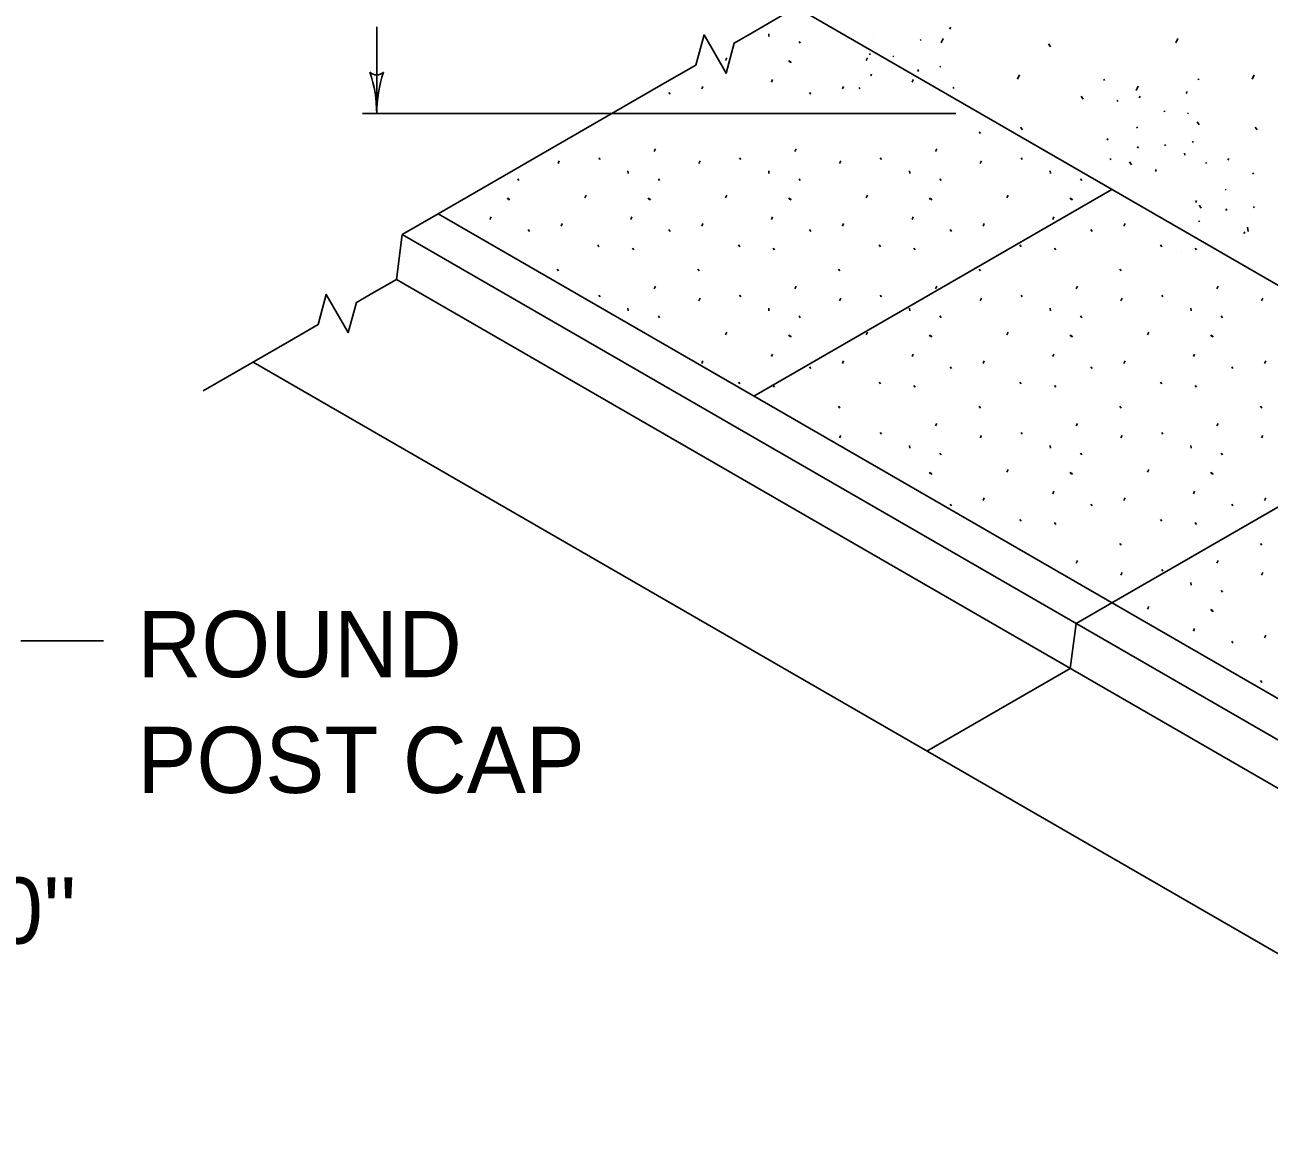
# Model space of a CAD drawing. Extents: x 997.6 to 1036.7, y 998.9 to 1022.7.
# Drawn here: x 1016.963 to 1020.724, y 1015.391 to 1018.757 of the extents above; entities that cross this region are included whole.
import ezdxf

# ---------------------------------------------------------------- set-up
doc = ezdxf.new("R2010")
doc.units = 0
doc.layers.add('1', color=7, linetype='Continuous')
doc.layers.add('5', color=7, linetype='Continuous')

msp = doc.modelspace()

# ---------------------------------------------------------------- linework, layer by layer
at = {"layer": '1'}
for p, q in [((1019.2949, 1018.8102), (1019.1612, 1018.733)), ((1023.4965, 1016.3843), (1019.2949, 1018.8102)), ((1018.0264, 1018.7512), (1018.0264, 1018.4883)), ((1019.7614, 1018.7493), (1019.759, 1018.7438)), ((1019.5285, 1018.7231), (1019.5285, 1018.7231)), ((1019.6723, 1018.709), (1019.6698, 1018.7126)), ((1019.5185, 1018.6664), (1019.5162, 1018.67)), ((1019.5893, 1018.6599), (1019.587, 1018.6635)), ((1019.6643, 1018.6216), (1019.6619, 1018.6162)), ((1019.7314, 1018.6286), (1019.729, 1018.6322)), ((1018.9049, 1018.5851), (1018.2121, 1018.1853)), ((1019.5223, 1018.6078), (1019.5198, 1018.6023)), ((1020.2248, 1018.5926), (1020.2272, 1018.589)), ((1020.5095, 1018.5939), (1020.5118, 1018.5903)), ((1019.4868, 1018.5633), (1019.4845, 1018.5669)), ((1019.7716, 1018.5647), (1019.7692, 1018.5683)), ((1020.4741, 1018.5495), (1020.4765, 1018.5549)), ((1020.2649, 1018.5287), (1020.2673, 1018.5251)), ((1020.332, 1018.5358), (1020.3344, 1018.5411)), ((1019.7773, 1018.4883), (1017.983, 1018.4883)), ((1020.407, 1018.4973), (1020.4093, 1018.4938)), ((1020.4778, 1018.4908), (1020.4802, 1018.4873)), ((1020.3241, 1018.4483), (1020.3265, 1018.4447)), ((1020.2349, 1018.408), (1020.2373, 1018.4134)), ((1020.4093, 1018.3951), (1020.4116, 1018.3915)), ((1020.4926, 1018.4047), (1020.495, 1018.4011)), ((1020.3261, 1018.3835), (1020.3284, 1018.3888)), ((1020.4686, 1018.3684), (1020.4692, 1018.363)), ((1020.2437, 1018.3525), (1020.2461, 1018.3489)), ((1020.5328, 1018.3408), (1020.5352, 1018.3372)), ((1020.5998, 1018.3478), (1020.6023, 1018.3532)), ((1020.3806, 1018.3139), (1020.383, 1018.3193)), ((1020.6748, 1018.3094), (1020.6772, 1018.3058)), ((1019.1665, 1017.6343), (1020.249, 1018.2593)), ((1020.193, 1018.2567), (1020.193, 1018.2567)), ((1020.5919, 1018.2604), (1020.5943, 1018.2568)), ((1020.5028, 1018.2201), (1020.5052, 1018.2255)), ((1020.6771, 1018.2072), (1020.6794, 1018.2036)), ((1018.1038, 1018.1228), (1018.2121, 1018.1853)), ((1023.0516, 1015.3913), (1018.2121, 1018.1853)), ((1020.5939, 1018.1956), (1020.5963, 1018.2009)), ((1020.5115, 1018.1646), (1020.5139, 1018.161)), ((1020.6484, 1018.126), (1020.6508, 1018.1314)), ((1018.1038, 1018.1228), (1018.0858, 1017.9874)), ((1022.835, 1015.3913), (1018.1038, 1018.1228)), ((1020.4608, 1018.0688), (1020.4608, 1018.0688)), ((1018.0191, 1017.9489), (1018.0858, 1017.9874)), ((1022.5823, 1015.3913), (1018.0858, 1017.9874)), ((1017.5013, 1017.65), (1017.7628, 1017.801)), ((1021.7163, 1015.3913), (1017.6528, 1017.7374)), ((1020.249, 1017.0093), (1021.3315, 1017.6343)), ((1020.1408, 1016.9468), (1020.249, 1017.0093)), ((1020.1408, 1016.9468), (1020.1227, 1016.8114)), ((1016.9505, 1016.8943), (1017.2005, 1016.8943)), ((1019.6897, 1016.5614), (1020.1227, 1016.8114))]:
    msp.add_line(p, q, dxfattribs=at)
for points in [[(1018.9049, 1018.5851), (1018.9915, 1018.6351), (1019.0159, 1018.7261), (1019.0826, 1018.6107), (1019.107, 1018.7018), (1019.1612, 1018.733)], [(1017.7628, 1017.801), (1017.8494, 1017.851), (1017.8738, 1017.942), (1017.9405, 1017.8266), (1017.9649, 1017.9177), (1018.0191, 1017.9489)]]:
    msp.add_lwpolyline(points, dxfattribs=at)
for centre, radius, start, end in [((1018.0265, 1018.6369), 0.0313, 228.7746, 310.8913), ((1017.6355, 1018.4883), 0.3909, 0, 18.6688), ((1018.4174, 1018.4883), 0.3909, 161.3472, 179.9939), ((1017.6355, 1018.4883), 0.3909, 359.9878, 0)]:
    msp.add_arc(centre, radius, start, end, dxfattribs=at)
at = {"layer": '5'}
for p, q in [((1019.2114, 1018.7298), (1019.2123, 1018.7218)), ((1019.3036, 1018.7063), (1019.3071, 1018.701)), ((1019.7332, 1018.7023), (1019.7391, 1018.7157)), ((1020.0573, 1018.6989), (1020.0633, 1018.6901)), ((1020.4421, 1018.7023), (1020.448, 1018.7157)), ((1019.0811, 1018.6492), (1019.0846, 1018.6572)), ((1019.272, 1018.6492), (1019.2756, 1018.6438)), ((1019.2756, 1018.6471), (1019.2791, 1018.6418)), ((1019.5064, 1018.6492), (1019.51, 1018.6572)), ((1019.2196, 1018.5833), (1019.2232, 1018.5913)), ((1019.645, 1018.5833), (1019.6485, 1018.5913)), ((1019.964, 1018.5926), (1019.97, 1018.6059)), ((1020.673, 1018.5926), (1020.6789, 1018.6059)), ((1018.9098, 1018.5525), (1018.9133, 1018.5472)), ((1019.0092, 1018.5629), (1019.0127, 1018.5709)), ((1019.3351, 1018.5525), (1019.3387, 1018.5472)), ((1019.4345, 1018.5629), (1019.4381, 1018.5709)), ((1020.3223, 1018.5586), (1020.3282, 1018.5719)), ((1020.1566, 1018.5413), (1020.1625, 1018.5324)), ((1019.8481, 1018.4334), (1019.8517, 1018.4281)), ((1019.9732, 1018.4478), (1019.9791, 1018.4389)), ((1020.5073, 1018.4638), (1020.5132, 1018.4549)), ((1020.6822, 1018.4478), (1020.6881, 1018.4389)), ((1018.8653, 1018.3738), (1018.8688, 1018.3818)), ((1019.2907, 1018.3738), (1019.2942, 1018.3818)), ((1019.716, 1018.3738), (1019.7196, 1018.3818)), ((1018.5748, 1018.3373), (1018.5784, 1018.3453)), ((1018.6981, 1018.3546), (1018.7017, 1018.3493)), ((1019.0003, 1018.3373), (1019.0038, 1018.3453)), ((1019.1235, 1018.3546), (1019.127, 1018.3493)), ((1019.4256, 1018.3373), (1019.4292, 1018.3453)), ((1019.5488, 1018.3546), (1019.5524, 1018.3493)), ((1019.851, 1018.3373), (1019.8546, 1018.3453)), ((1019.9743, 1018.3546), (1019.9778, 1018.3493)), ((1020.3026, 1018.3428), (1020.3085, 1018.3338)), ((1018.4528, 1018.2915), (1018.4563, 1018.2862)), ((1018.786, 1018.315), (1018.7869, 1018.3071)), ((1018.8782, 1018.2915), (1018.8818, 1018.2862)), ((1019.2114, 1018.315), (1019.2123, 1018.3071)), ((1019.3036, 1018.2915), (1019.3071, 1018.2862)), ((1019.6368, 1018.315), (1019.6377, 1018.3071)), ((1019.7289, 1018.2915), (1019.7325, 1018.2862)), ((1020.0622, 1018.315), (1020.063, 1018.3071)), ((1020.1543, 1018.2915), (1020.1578, 1018.2862)), ((1018.4213, 1018.2343), (1018.4248, 1018.229)), ((1018.4248, 1018.2323), (1018.4283, 1018.227)), ((1018.6557, 1018.2343), (1018.6593, 1018.2423)), ((1018.8466, 1018.2343), (1018.8502, 1018.229)), ((1018.8502, 1018.2323), (1018.8538, 1018.227)), ((1019.0811, 1018.2343), (1019.0846, 1018.2423)), ((1019.272, 1018.2343), (1019.2756, 1018.229)), ((1019.2756, 1018.2323), (1019.2791, 1018.227)), ((1019.5064, 1018.2343), (1019.51, 1018.2423)), ((1019.6973, 1018.2343), (1019.7009, 1018.229)), ((1019.7009, 1018.2323), (1019.7045, 1018.227)), ((1019.9318, 1018.2343), (1019.9353, 1018.2423)), ((1020.1228, 1018.2343), (1020.1263, 1018.229)), ((1020.1263, 1018.2323), (1020.1298, 1018.227)), ((1020.5128, 1018.2113), (1020.5188, 1018.2024)), ((1018.3688, 1018.1685), (1018.3724, 1018.1765)), ((1018.7943, 1018.1685), (1018.7978, 1018.1765)), ((1019.2196, 1018.1685), (1019.2232, 1018.1765)), ((1019.645, 1018.1685), (1019.6485, 1018.1765)), ((1020.0703, 1018.1685), (1020.0739, 1018.1765)), ((1018.4843, 1018.1377), (1018.4879, 1018.1324)), ((1018.5838, 1018.1481), (1018.5873, 1018.1561)), ((1018.9098, 1018.1377), (1018.9133, 1018.1324)), ((1019.0092, 1018.1481), (1019.0127, 1018.1561)), ((1019.3351, 1018.1377), (1019.3387, 1018.1324)), ((1019.4345, 1018.1481), (1019.4381, 1018.1561)), ((1019.7605, 1018.1377), (1019.764, 1018.1324)), ((1019.8599, 1018.1481), (1019.8634, 1018.1561)), ((1020.1858, 1018.1377), (1020.1894, 1018.1324)), ((1020.2853, 1018.1481), (1020.2888, 1018.1561)), ((1020.6593, 1018.1454), (1020.6608, 1018.1322)), ((1018.6948, 1018.0913), (1018.6983, 1018.0859)), ((1018.7997, 1018.0817), (1018.8033, 1018.0763)), ((1019.1202, 1018.0913), (1019.1237, 1018.0859)), ((1019.2251, 1018.0817), (1019.2287, 1018.0763)), ((1019.5455, 1018.0913), (1019.5491, 1018.0859)), ((1019.6504, 1018.0817), (1019.654, 1018.0763)), ((1019.9709, 1018.0913), (1019.9744, 1018.0859)), ((1020.0758, 1018.0817), (1020.0794, 1018.0763)), ((1020.3963, 1018.0913), (1020.3998, 1018.0859)), ((1020.5012, 1018.0817), (1020.5048, 1018.0763)), ((1018.5719, 1018.0186), (1018.5755, 1018.0133)), ((1018.9973, 1018.0186), (1019.0009, 1018.0133)), ((1019.4227, 1018.0186), (1019.4263, 1018.0133)), ((1019.8481, 1018.0186), (1019.8517, 1018.0133)), ((1020.2734, 1018.0186), (1020.277, 1018.0133)), ((1018.8653, 1017.9589), (1018.8688, 1017.9669)), ((1019.2907, 1017.9589), (1019.2942, 1017.9669)), ((1019.716, 1017.9589), (1019.7196, 1017.9669)), ((1020.1414, 1017.9589), (1020.1449, 1017.9669)), ((1020.5668, 1017.9589), (1020.5703, 1017.9669)), ((1018.6981, 1017.9398), (1018.7017, 1017.9344)), ((1019.0003, 1017.9225), (1019.0038, 1017.9305)), ((1019.1235, 1017.9398), (1019.127, 1017.9344)), ((1019.4256, 1017.9225), (1019.4292, 1017.9305)), ((1019.5488, 1017.9398), (1019.5524, 1017.9344)), ((1019.851, 1017.9225), (1019.8546, 1017.9305)), ((1019.9743, 1017.9398), (1019.9778, 1017.9344)), ((1020.2763, 1017.9225), (1020.2799, 1017.9305)), ((1020.3996, 1017.9398), (1020.4032, 1017.9344)), ((1020.7018, 1017.9225), (1020.7053, 1017.9305)), ((1018.786, 1017.9003), (1018.7869, 1017.8923)), ((1018.8782, 1017.8767), (1018.8818, 1017.8713)), ((1019.2114, 1017.9003), (1019.2123, 1017.8923)), ((1019.3036, 1017.8767), (1019.3071, 1017.8713)), ((1019.6368, 1017.9003), (1019.6377, 1017.8923)), ((1019.7289, 1017.8767), (1019.7325, 1017.8713)), ((1020.0622, 1017.9003), (1020.063, 1017.8923)), ((1020.1543, 1017.8767), (1020.1578, 1017.8713)), ((1020.4875, 1017.9003), (1020.4884, 1017.8923)), ((1020.5797, 1017.8767), (1020.5833, 1017.8713)), ((1018.8466, 1017.8195), (1018.8472, 1017.8187)), ((1018.8502, 1017.8175), (1018.8508, 1017.8166)), ((1019.0811, 1017.8195), (1019.0846, 1017.8275)), ((1019.272, 1017.8195), (1019.2756, 1017.8142)), ((1019.2756, 1017.8175), (1019.2791, 1017.8122)), ((1019.5064, 1017.8195), (1019.51, 1017.8275)), ((1019.6973, 1017.8195), (1019.7009, 1017.8142)), ((1019.7009, 1017.8175), (1019.7045, 1017.8122)), ((1019.9318, 1017.8195), (1019.9353, 1017.8275)), ((1020.1228, 1017.8195), (1020.1263, 1017.8142)), ((1020.1263, 1017.8175), (1020.1298, 1017.8122)), ((1020.3572, 1017.8195), (1020.3608, 1017.8275)), ((1020.5481, 1017.8195), (1020.5517, 1017.8142)), ((1020.5517, 1017.8175), (1020.5553, 1017.8122)), ((1019.2196, 1017.7537), (1019.2232, 1017.7617)), ((1019.645, 1017.7537), (1019.6485, 1017.7617)), ((1020.0703, 1017.7537), (1020.0739, 1017.7617)), ((1020.4958, 1017.7537), (1020.4993, 1017.7617)), ((1019.0092, 1017.7333), (1019.0127, 1017.7413)), ((1019.3351, 1017.7229), (1019.3387, 1017.7176)), ((1019.4345, 1017.7333), (1019.4381, 1017.7413)), ((1019.7605, 1017.7229), (1019.764, 1017.7176)), ((1019.8599, 1017.7333), (1019.8634, 1017.7413)), ((1020.1858, 1017.7229), (1020.1894, 1017.7176)), ((1020.2853, 1017.7333), (1020.2888, 1017.7413)), ((1020.6113, 1017.7229), (1020.6148, 1017.7176)), ((1020.7107, 1017.7333), (1020.7142, 1017.7413)), ((1019.1202, 1017.6764), (1019.1237, 1017.6711)), ((1019.2251, 1017.6668), (1019.2287, 1017.6615)), ((1019.5455, 1017.6764), (1019.5491, 1017.6711)), ((1019.6504, 1017.6668), (1019.654, 1017.6615)), ((1019.9709, 1017.6764), (1019.9744, 1017.6711)), ((1020.0758, 1017.6668), (1020.0794, 1017.6615)), ((1020.3963, 1017.6764), (1020.3998, 1017.6711)), ((1020.5012, 1017.6668), (1020.5048, 1017.6615)), ((1019.4227, 1017.6038), (1019.4263, 1017.5984)), ((1019.8481, 1017.6038), (1019.8517, 1017.5984)), ((1020.2734, 1017.6038), (1020.277, 1017.5984)), ((1020.6988, 1017.6038), (1020.7024, 1017.5984)), ((1019.716, 1017.5441), (1019.7196, 1017.5521)), ((1020.1414, 1017.5441), (1020.1449, 1017.5521)), ((1020.5668, 1017.5441), (1020.5703, 1017.5521)), ((1019.4256, 1017.5078), (1019.4292, 1017.5157)), ((1019.5488, 1017.5249), (1019.5524, 1017.5196)), ((1019.851, 1017.5078), (1019.8546, 1017.5157)), ((1019.9743, 1017.5249), (1019.9778, 1017.5196)), ((1020.2763, 1017.5078), (1020.2799, 1017.5157)), ((1020.3996, 1017.5249), (1020.4032, 1017.5196)), ((1020.7018, 1017.5078), (1020.7053, 1017.5157)), ((1019.6368, 1017.4854), (1019.6377, 1017.4774)), ((1019.7289, 1017.4618), (1019.7325, 1017.4565)), ((1020.0622, 1017.4854), (1020.063, 1017.4774)), ((1020.1543, 1017.4618), (1020.1578, 1017.4565)), ((1020.4875, 1017.4854), (1020.4884, 1017.4774)), ((1020.5797, 1017.4618), (1020.5833, 1017.4565)), ((1019.6973, 1017.4047), (1019.7009, 1017.3993)), ((1019.7009, 1017.4027), (1019.7045, 1017.3973)), ((1019.9318, 1017.4047), (1019.9353, 1017.4127)), ((1020.1228, 1017.4047), (1020.1263, 1017.3993)), ((1020.1263, 1017.4027), (1020.1298, 1017.3973)), ((1020.3572, 1017.4047), (1020.3608, 1017.4127)), ((1020.5481, 1017.4047), (1020.5517, 1017.3993)), ((1020.5517, 1017.4027), (1020.5553, 1017.3973)), ((1020.0703, 1017.3389), (1020.0739, 1017.3468)), ((1020.4958, 1017.3389), (1020.4993, 1017.3468)), ((1019.7605, 1017.3081), (1019.764, 1017.3028)), ((1019.8599, 1017.3184), (1019.8634, 1017.3264)), ((1020.1858, 1017.3081), (1020.1894, 1017.3028)), ((1020.2853, 1017.3184), (1020.2888, 1017.3264)), ((1020.6113, 1017.3081), (1020.6148, 1017.3028)), ((1020.7107, 1017.3184), (1020.7142, 1017.3264)), ((1019.9709, 1017.2616), (1019.9744, 1017.2563)), ((1020.0758, 1017.252), (1020.0794, 1017.2467)), ((1020.3963, 1017.2616), (1020.3998, 1017.2563)), ((1020.5012, 1017.252), (1020.5048, 1017.2467)), ((1020.2734, 1017.1889), (1020.277, 1017.1836)), ((1020.6988, 1017.1889), (1020.7024, 1017.1836)), ((1020.1414, 1017.1293), (1020.1449, 1017.1373)), ((1020.5668, 1017.1293), (1020.5703, 1017.1373)), ((1020.2763, 1017.0929), (1020.2799, 1017.1009)), ((1020.3996, 1017.1101), (1020.4032, 1017.1048)), ((1020.7018, 1017.0929), (1020.7053, 1017.1009)), ((1020.4875, 1017.0706), (1020.4884, 1017.0626)), ((1020.5797, 1017.047), (1020.5833, 1017.0418)), ((1020.3572, 1016.9899), (1020.3608, 1016.9979)), ((1020.5481, 1016.9899), (1020.5517, 1016.9846)), ((1020.5517, 1016.9878), (1020.5553, 1016.9825)), ((1020.4958, 1016.9241), (1020.4993, 1016.9321)), ((1020.6113, 1016.8933), (1020.6148, 1016.8879)), ((1020.7107, 1016.9037), (1020.7142, 1016.9117)), ((1020.6988, 1016.7742), (1020.7024, 1016.7688))]:
    msp.add_line(p, q, dxfattribs=at)

# ---------------------------------------------------------------- texts
at = {"layer": '1'}
for s, p in [('ROUND', (1017.303, 1016.7847)), ('POST CAP', (1017.303, 1016.4347)), ("2'-10''", (1016.4309, 1015.9792))]:
    msp.add_text(s, height=0.2, dxfattribs=at).set_placement(p)

doc.saveas('drawing.dxf')
